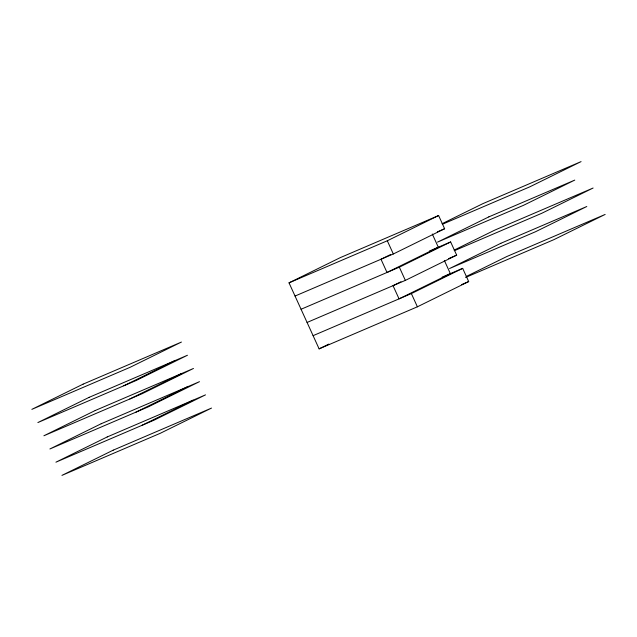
<?xml version="1.0" encoding="UTF-8"?>
<svg xmlns="http://www.w3.org/2000/svg" width="637" height="637" viewBox="0 0 637 637"><rect width="100%" height="100%" fill="white"/><g stroke="black" fill="none" stroke-linecap="round" stroke-linejoin="round"><path stroke-width="0.96" d="M442.126 277.159L462.677 268.36L468.697 281.562L417.394 306.803L319.113 348.869L289.023 282.844L340.333 257.603L438.606 215.537L444.626 228.739L393.324 253.98L295.042 296.046M289.023 282.844L387.304 240.778L438.606 215.537M442.11 223.698L482.798 203.681L581.079 161.615L529.769 186.856L442.412 224.248M123.817 385.775L175.127 360.534M390.72 254.474L380.99 259.259L387.009 272.461L438.312 247.228L432.3 234.018M129.837 398.977L181.139 373.744M301.062 309.256L399.343 267.19L450.646 241.949L456.665 255.15L405.355 280.391L307.074 322.457M454.141 250.11L494.838 230.092L593.111 188.026L541.808 213.268L454.452 250.66M135.856 412.187L187.159 386.946M400.992 281.753L393.029 285.671L399.049 298.872L450.351 273.631L444.331 260.429M141.868 425.389L193.178 400.147M313.093 335.667L411.375 293.593L462.677 268.36M319.113 348.869L328.843 344.084M466.18 276.522L506.869 256.504L605.15 214.438L553.848 239.671L465.575 277.461M437.348 231.86L444.626 228.739M429.362 251.058L450.646 241.949M448.472 258.654L456.665 255.15M461.419 284.675L468.697 281.562M387.304 240.778L393.324 253.98M399.343 267.19L405.355 280.391M411.375 293.593L417.394 306.803M83.152 384.119L31.85 409.36L130.131 367.294L181.434 342.053L83.152 384.119M89.172 397.329L37.87 422.562L136.151 380.496L187.453 355.255L89.172 397.329M95.192 410.531L43.889 435.772L142.162 393.706L193.473 368.465L95.192 410.531M488.818 216.891L437.508 242.132L523.463 205.337L574.765 180.096L488.818 216.891M101.211 423.732L49.901 448.974L148.182 406.908L199.492 381.667L101.211 423.732M107.231 436.942L55.921 462.183L154.202 420.109L205.504 394.868L107.231 436.942M500.849 243.294L449.547 268.535L535.494 231.749L586.804 206.507L500.849 243.294M113.243 450.144L61.94 475.385L160.221 433.319L211.524 408.078L113.243 450.144"/></g></svg>
